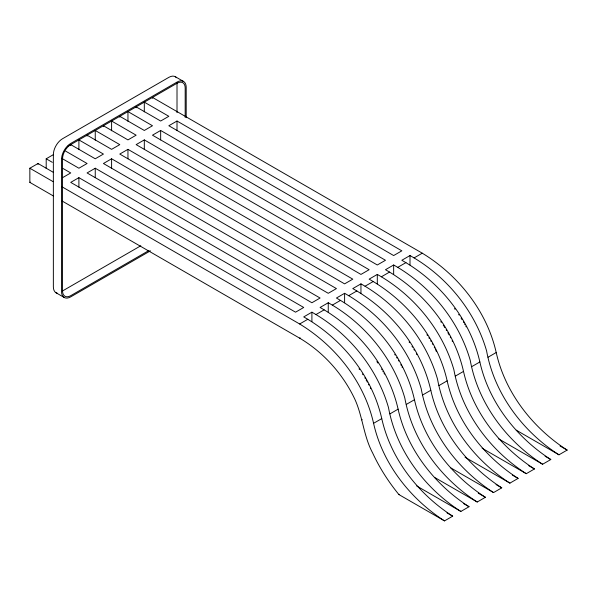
<?xml version="1.0" encoding="UTF-8"?>
<svg xmlns="http://www.w3.org/2000/svg" width="597" height="597" viewBox="0 0 597 597"><rect width="100%" height="100%" fill="white"/><g stroke="black" fill="none" stroke-linecap="round" stroke-linejoin="round"><path stroke-width="0.9" d="M53.275 195.913L29.85 182.383L29.85 168.227L38.029 163.503L53.357 172.354M46.2 168.518L46.2 158.787L53.357 154.653A13.007 7.507 -60 0 1 62.551 138.728L168.832 77.364A13.007 7.507 -60 0 1 176.533 77.729M67.662 146.399L69.192 145.511M69.707 145.213L177.01 83.267A11.559 6.679 -60 0 1 185.182 87.983L185.182 117.355M29.85 182.383L30.357 182.092M62.551 177.667L70.73 172.943L63.066 168.518M78.901 177.667L70.73 182.383L295.552 312.186L303.724 307.47L78.901 177.667L78.901 187.107M95.251 168.227L87.08 172.943L311.903 302.746L320.082 298.03L95.251 168.227L95.251 177.667M111.602 158.787L103.43 163.503L328.253 293.306L336.432 288.59L111.602 158.787L111.602 168.227M127.952 149.347L119.781 154.063L344.603 283.866L352.782 279.15L127.952 149.347L127.952 158.787M144.31 139.907L136.131 144.623L360.954 274.426L369.133 269.71L144.31 139.907L144.31 149.347M160.66 130.467L152.481 135.183L377.304 264.986L385.483 260.27L160.66 130.467L160.66 139.907M177.01 121.027L168.832 125.743L393.654 255.546L401.833 250.83L177.01 121.027L177.01 130.467M62.551 155.541L62.551 290.948L140.788 245.777M148.959 250.501L70.73 295.672A11.559 6.679 -60 0 1 62.551 290.948M150.437 250.83L70.73 296.851A13.007 7.507 -60 0 1 61.528 291.537L61.528 159.377A13.007 7.507 -60 0 1 70.73 143.444L177.01 82.087A13.007 7.507 -60 0 1 186.204 87.393L186.204 117.684M152.481 98.311L152.481 97.423L422.273 253.188C458.242 275.075 486.883 311.089 496.211 352.521C505.226 392.856 532.733 427.907 567.15 450.086L558.971 454.81C522.659 431.497 494.376 393.781 486.592 350.894C475.011 310.738 446.31 275.978 410.005 255.546L401.833 260.27C439.847 281.806 470.123 319.014 479.861 361.961C488.876 402.296 516.383 437.347 550.8 459.526L542.621 464.25C506.308 440.937 478.025 403.221 470.242 360.334C458.66 320.179 429.952 285.418 393.654 264.986L385.483 269.71C423.497 291.246 453.772 328.454 463.511 371.401C472.526 411.736 500.032 446.787 534.449 468.966L526.27 473.69C489.958 450.377 461.675 412.661 453.892 369.774C442.31 329.619 413.602 294.858 377.304 274.426L369.133 279.15C407.139 300.687 437.422 337.895 447.16 380.841C456.175 421.176 483.682 456.227 518.099 478.406L509.92 483.13C473.608 459.817 445.325 422.101 437.541 379.214C425.959 339.059 397.251 304.298 360.954 283.866L352.782 288.59C390.789 310.127 421.072 347.335 430.81 390.281C439.825 430.616 467.332 465.667 501.749 487.846L493.57 492.57C457.257 469.257 428.974 431.541 421.191 388.654C409.609 348.499 380.901 313.738 344.603 293.306L336.432 298.03C374.438 319.567 404.721 356.775 414.46 399.721C423.474 440.056 450.981 475.108 485.398 497.286L477.219 502.01C440.899 478.697 412.624 440.982 404.833 398.095C393.259 357.939 364.551 323.178 328.253 302.746L320.082 307.47C358.088 329.007 388.371 366.215 398.109 409.161C407.117 449.496 434.623 484.548 469.048 506.726L460.869 511.45C424.549 488.137 396.266 450.422 388.483 407.535C376.908 367.379 348.2 332.619 311.903 312.186L303.724 316.91C341.738 338.447 372.021 375.655 381.759 418.601C390.766 458.936 418.273 493.988 452.69 516.166L444.519 520.89L398.938 494.6C388.505 481.861 379.55 467.876 372.618 452.929C363.521 435.952 362.722 416.221 354.7 398.9C342.812 373.901 323.484 352.29 299.642 338.148L62.163 201.04M61.969 186.771L299.642 323.984L307.813 319.268M315.992 314.544L324.164 309.828M332.342 305.104L340.514 300.388M348.693 295.664L356.864 290.948M365.043 286.224L373.222 281.508M381.393 276.784L389.572 272.068M397.744 267.344L405.923 262.628M414.094 257.904L422.273 253.188M299.642 338.148L300.149 337.85M361.685 419.9L362.2 419.609M444.519 520.89C410.102 498.711 382.595 463.66 373.58 423.318L381.759 418.601M389.931 413.878L398.109 409.161M406.281 404.438L414.46 399.721M422.631 394.998L430.81 390.281M438.982 385.558L447.16 380.841M455.332 376.117L463.511 371.401M471.682 366.677L479.861 361.961M488.04 357.237L496.211 352.521M398.938 494.6L399.453 494.309M175.339 76.722L183.51 81.438M62.551 158.787A11.559 6.679 -60 0 1 70.73 144.623L95.251 158.787L103.43 154.063L78.901 139.907L78.901 149.638M65.618 151.116L87.08 163.503L78.901 168.227L62.043 158.489M560.031 445.981L567.15 450.086M46.2 158.787L52.335 162.324M516.248 430.161L558.971 454.81M545.098 456.242L550.8 459.526M29.85 168.227L53.133 181.667M498.473 438.78L542.621 464.25M528.748 465.682L534.449 468.966M482.122 448.22L526.27 473.69M512.398 475.122L518.099 478.406M465.056 457.25L509.92 483.13M496.047 484.563L501.749 487.846M450.839 467.921L493.57 492.57M478.272 493.182L485.398 497.286M434.489 477.361L477.219 502.01M463.347 503.443L469.048 506.726M416.713 485.98L460.869 511.45M446.996 512.883L452.69 516.166M56.051 292.776L64.222 297.493M299.642 323.984C335.611 345.872 364.252 381.893 373.58 423.318M454.489 308.559L455.048 309.306M440.773 321.611L441.28 322.343M359.021 368.812L359.528 369.543M409.087 341.947L409.587 342.685M458.638 314.365L459.138 315.104M376.886 361.566L377.879 363.043M443.28 325.283L443.772 326.029M426.93 334.723L427.422 335.469M394.714 354.349L395.199 355.096M444.258 326.775L444.735 327.529M362.498 373.976L362.983 374.729M461.085 318.089L462.033 319.604M412.034 346.409L412.505 347.17M428.862 337.73L429.333 338.484M396.632 357.364L397.095 358.125M446.146 329.805L446.608 330.574M413.908 349.454L414.333 350.17M364.857 377.774L365.274 378.491M463.384 321.85L463.802 322.559M430.683 340.73L431.101 341.439M381.625 369.05L382.05 369.759M398.4 360.319L398.811 361.043M447.862 332.723L448.272 333.439M366.11 379.923L366.521 380.64M464.63 323.999L465.033 324.723M382.871 371.2L383.274 371.924M448.683 334.163L449.078 334.887M432.332 343.603L432.728 344.327M366.924 381.364L367.327 382.087M416.378 353.767L416.773 354.499M465.832 326.178L466.22 326.91M384.072 373.379L384.468 374.11M400.818 364.67L401.199 365.401M450.257 337.081L450.638 337.812M368.498 384.281L368.879 385.013M434.288 347.253L434.661 347.991M401.96 366.871L402.326 367.61M435.392 349.469L435.758 350.215M452.108 340.775L452.459 341.514M370.349 387.975L370.707 388.714M436.108 350.954L436.459 351.7M410.005 255.546L410.005 264.986M393.654 264.986L393.654 274.426M377.304 274.426L377.304 283.866M360.954 283.866L360.954 293.306M344.603 293.306L344.603 302.746M328.253 302.746L328.253 312.186M311.903 312.186L311.903 321.626M177.01 112.632L177.01 83.267A11.559 6.679 -60 0 0 176.973 82.438M144.31 111.878L144.31 102.147L168.832 116.303L160.66 121.027L136.131 106.863L136.131 107.751M127.952 121.318L127.952 111.587L152.481 125.743L144.31 130.467L119.781 116.303L119.781 117.191M111.602 130.758L111.602 121.027L136.131 135.183L127.952 139.907L103.43 125.743L103.43 126.631M95.251 140.198L95.251 130.467L119.781 144.623L111.602 149.347L87.08 135.183L87.08 136.071M70.73 144.623L70.73 145.511M53.357 154.653L53.357 286.821A13.007 7.507 -60 0 0 57.521 293.306M38.029 163.503L38.029 164.391"/></g></svg>
